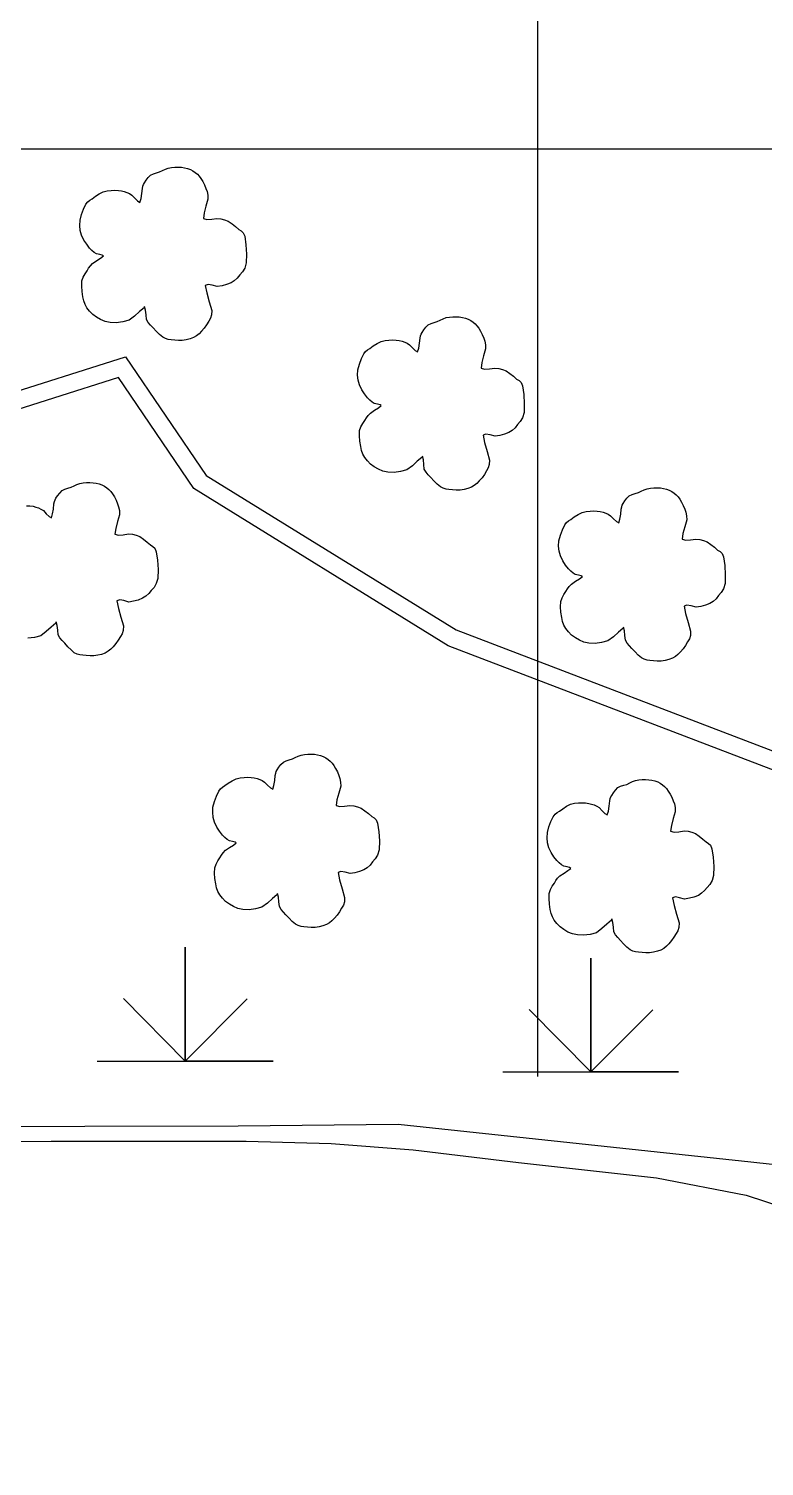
# Model space of a CAD drawing. Header units: millimetres. Extents: x 733975 to 738430, y 7821792 to 7824942.
# Drawn here: x 736413.1 to 736538.8, y 7823574.7 to 7823820.5 of the extents above; entities that cross this region are included whole.
import ezdxf

# ---------------------------------------------------------------- set-up
doc = ezdxf.new("R2010")
doc.units = ezdxf.units.MM
doc.linetypes.add('CONTINUO', pattern=[0])
for name, color, linetype in [('0114001021', 1, 'Continuous'), ('0114001021046', 5, 'Continuous'), ("CURSOS_D'AGUA", 174, 'Continuous'), ('MALHA', 8, 'Continuous'), ('MARGEM', 5, 'Continuous'), ('MATO', 3, 'Continuous'), ('NÃO PLANTOU', 3, 'Continuous')]:
    doc.layers.add(name, color=color, linetype=linetype)

# ---------------------------------------------------------------- blocks, each defined once
blk = doc.blocks.new('Vegetação Brejo')
at = {"layer": 'MARGEM', "color": 54, "linetype": 'CONTINUO'}
for p, q in [((30072.76, 13774.94), (30072.76, 13797.29)), ((30072.76, 13797.29), (30072.76, 13774.94)), ((30072.76, 13774.94), (30060.66, 13787.2)), ((30060.66, 13787.2), (30072.76, 13774.94)), ((30072.76, 13774.94), (30084.95, 13787.15)), ((30084.95, 13787.15), (30072.76, 13774.94)), ((30055.5, 13774.94), (30072.76, 13774.94)), ((30072.76, 13774.94), (30090.02, 13774.94)), ((30090.02, 13774.94), (30072.76, 13774.94)), ((30072.76, 13774.94), (30072.76, 13774.94))]:
    blk.add_line(p, q, dxfattribs=at)

msp = doc.modelspace()

# ---------------------------------------------------------------- linework, layer by layer
at = {"layer": '0114001021', "ltscale": 80}
msp.add_lwpolyline([(736048.37, 7823654.35), (736084.36, 7823645.25), (736148.29, 7823637.98), (736273.05, 7823637.19), (736396.38, 7823632.81), (736448.83, 7823632.94), (736476.17, 7823633.22), (736536.46, 7823626.78), (736618.19, 7823617.84), (736649.92, 7823610.98), (736722.34, 7823596.54), (736770.37, 7823602.27), (736802.96, 7823592.25), (736846.1, 7823574.75)], dxfattribs=at)
at = {"layer": '0114001021046'}
msp.add_lwpolyline([(736253.62, 7823635.51), (736305.64, 7823633.25), (736340.69, 7823632.57), (736360.16, 7823631.77), (736398.14, 7823630.2), (736416.89, 7823630.32), (736450.21, 7823630.32), (736464.73, 7823629.96), (736478.78, 7823628.83), (736496.76, 7823626.7), (736520.38, 7823624.04), (736535.71, 7823621.1), (736545.24, 7823617.97)], dxfattribs=at)
at = {"layer": "CURSOS_D'AGUA", "color": 174, "linetype": 'Continuous'}
for points in [[(736283.28, 7823776.62), (736295.01, 7823762.99), (736308.42, 7823774.43), (736323.61, 7823772.11), (736330.38, 7823766.74), (736340.32, 7823782.38), (736355.82, 7823785.4), (736368.27, 7823773.79), (736393.53, 7823776.02), (736407.26, 7823757.36), (736429.59, 7823764.46), (736443.39, 7823744.16), (736486.1, 7823717.74), (736546, 7823694.83)], [(736543.75, 7823692.47), (736484.76, 7823715.04), (736441.27, 7823741.94), (736428.37, 7823760.92), (736406.12, 7823753.84), (736392.11, 7823772.88), (736367.2, 7823770.68), (736354.89, 7823782.16), (736342.16, 7823779.68), (736331.13, 7823762.31), (736322.37, 7823769.26), (736309.32, 7823771.25), (736294.68, 7823758.76), (736282.68, 7823772.71)]]:
    msp.add_lwpolyline(points, dxfattribs=at)
at = {"layer": 'MALHA', "color": 8}
for points in [[(736500, 7824791.84), (736500, 7823641.37)], [(735484.81, 7823800), (738249.69, 7823800)]]:
    msp.add_lwpolyline(points, dxfattribs=at)
at = {"layer": 'MATO', "color": 94, "linetype": 'CONTINUO'}
for points in [[(736432.77, 7823772.84, 0), (736431.99, 7823772.17, 0), (736431.14, 7823771.41, 0), (736430.21, 7823770.69, 0), (736429.12, 7823770.4, 0), (736428.02, 7823770.28, 0), (736426.96, 7823770.32, 0), (736426.09, 7823770.5, 0), (736425.32, 7823770.81, 0), (736424.64, 7823771.22, 0), (736424, 7823771.7, 0), (736423.45, 7823772.25, 0), (736422.99, 7823772.83, 0), (736422.68, 7823773.39, 0), (736422.46, 7823774, 0), (736422.31, 7823774.69, 0), (736422.17, 7823775.59, 0), (736422.1, 7823776.53, 0), (736422.13, 7823777.42, 0), (736422.36, 7823778.08, 0), (736422.67, 7823778.65, 0), (736423.02, 7823779.15, 0), (736423.28, 7823779.6, 0), (736423.58, 7823780.02, 0), (736423.95, 7823780.42, 0), (736424.67, 7823780.89, 0), (736425.34, 7823781.33, 0), (736425.83, 7823781.69, 0), (736425.62, 7823781.85, 0), (736425.18, 7823781.95, 0), (736424.63, 7823782.07, 0), (736424.25, 7823782.3, 0), (736423.86, 7823782.62, 0), (736423.46, 7823783.04, 0), (736422.96, 7823783.68, 0), (736422.48, 7823784.41, 0), (736422.08, 7823785.22, 0), (736421.86, 7823786.06, 0), (736421.78, 7823786.92, 0), (736421.83, 7823787.82, 0), (736422.08, 7823788.79, 0), (736422.43, 7823789.72, 0), (736422.82, 7823790.52, 0), (736423.13, 7823790.94, 0), (736423.47, 7823791.23, 0), (736423.87, 7823791.48, 0), (736424.45, 7823791.91, 0), (736425.1, 7823792.31, 0), (736425.78, 7823792.65, 0), (736426.47, 7823792.82, 0), (736427.14, 7823792.91, 0), (736427.79, 7823792.92, 0), (736428.37, 7823792.89, 0), (736428.9, 7823792.81, 0), (736429.39, 7823792.69, 0), (736429.83, 7823792.55, 0), (736430.25, 7823792.36, 0), (736430.66, 7823792.1, 0), (736431.16, 7823791.55, 0), (736431.64, 7823791.09, 0), (736432.05, 7823790.86, 0), (736432.25, 7823791.5, 0), (736432.38, 7823792.35, 0), (736432.47, 7823793.23, 0), (736432.56, 7823793.62, 0), (736432.66, 7823793.91, 0), (736432.82, 7823794.18, 0), (736433.1, 7823794.63, 0), (736433.45, 7823795.09, 0), (736433.86, 7823795.5, 0), (736434.35, 7823795.73, 0), (736434.87, 7823795.9, 0), (736435.41, 7823796.06, 0), (736435.9, 7823796.31, 0), (736436.4, 7823796.54, 0), (736436.91, 7823796.73, 0), (736437.47, 7823796.84, 0), (736438.04, 7823796.89, 0), (736438.61, 7823796.89, 0), (736439.17, 7823796.86, 0), (736439.7, 7823796.78, 0), (736440.21, 7823796.66, 0), (736440.68, 7823796.48, 0), (736441.12, 7823796.24, 0), (736441.52, 7823795.97, 0), (736441.87, 7823795.67, 0), (736442.19, 7823795.33, 0), (736442.49, 7823794.92, 0), (736442.8, 7823794.41, 0), (736443.09, 7823793.85, 0), (736443.34, 7823793.25, 0), (736443.53, 7823792.71, 0), (736443.65, 7823792.11, 0), (736443.67, 7823791.39, 0), (736443.33, 7823790.21, 0), (736443.02, 7823789.04, 0), (736442.9, 7823788.07, 0), (736443.5, 7823787.9, 0), (736444.32, 7823787.96, 0), (736445.22, 7823788.11, 0), (736445.89, 7823788.03, 0), (736446.53, 7823787.88, 0), (736447.14, 7823787.64, 0), (736447.8, 7823787.21, 0), (736448.41, 7823786.72, 0), (736448.96, 7823786.21, 0), (736449.38, 7823785.97, 0), (736449.71, 7823785.64, 0), (736449.96, 7823785.06, 0), (736450.17, 7823783.62, 0), (736450.27, 7823782.02, 0), (736450.24, 7823780.49, 0), (736449.97, 7823779.62, 0), (736449.58, 7823778.96, 0), (736449.12, 7823778.44, 0), (736448.68, 7823777.91, 0), (736448.19, 7823777.46, 0), (736447.63, 7823777.08, 0), (736446.88, 7823776.79, 0), (736446.09, 7823776.58, 0), (736445.28, 7823776.45, 0), (736444.43, 7823776.68, 0), (736443.71, 7823776.81, 0), (736443.23, 7823776.64, 0), (736443.48, 7823775.37, 0), (736443.9, 7823773.86, 0), (736444.33, 7823772.37, 0), (736444.29, 7823771.61, 0), (736444.12, 7823771.03, 0), (736443.82, 7823770.55, 0), (736443.46, 7823769.93, 0), (736443.05, 7823769.35, 0), (736442.59, 7823768.81, 0), (736442.17, 7823768.38, 0), (736441.73, 7823768.02, 0), (736441.23, 7823767.73, 0), (736440.62, 7823767.51, 0), (736439.97, 7823767.35, 0), (736439.3, 7823767.26, 0), (736438.64, 7823767.25, 0), (736438, 7823767.29, 0), (736437.39, 7823767.37, 0), (736436.89, 7823767.43, 0), (736436.42, 7823767.56, 0), (736435.95, 7823767.78, 0), (736435.39, 7823768.25, 0), (736434.84, 7823768.81, 0), (736434.31, 7823769.4, 0), (736433.87, 7823769.85, 0), (736433.49, 7823770.33, 0), (736433.19, 7823770.85, 0), (736433.11, 7823771.65, 0), (736433.02, 7823772.43, 0), (736432.85, 7823773.06, 0)], [(736480.25, 7823747.25, 0), (736479.47, 7823746.58, 0), (736478.62, 7823745.82, 0), (736477.69, 7823745.1, 0), (736476.6, 7823744.81, 0), (736475.5, 7823744.69, 0), (736474.44, 7823744.73, 0), (736473.58, 7823744.91, 0), (736472.81, 7823745.22, 0), (736472.12, 7823745.63, 0), (736471.48, 7823746.11, 0), (736470.93, 7823746.66, 0), (736470.48, 7823747.24, 0), (736470.17, 7823747.8, 0), (736469.95, 7823748.41, 0), (736469.8, 7823749.1, 0), (736469.65, 7823750, 0), (736469.58, 7823750.94, 0), (736469.61, 7823751.83, 0), (736469.84, 7823752.49, 0), (736470.15, 7823753.06, 0), (736470.5, 7823753.56, 0), (736470.76, 7823754.01, 0), (736471.06, 7823754.43, 0), (736471.44, 7823754.83, 0), (736472.15, 7823755.3, 0), (736472.83, 7823755.74, 0), (736473.31, 7823756.1, 0), (736473.1, 7823756.26, 0), (736472.66, 7823756.36, 0), (736472.12, 7823756.48, 0), (736471.73, 7823756.71, 0), (736471.35, 7823757.03, 0), (736470.94, 7823757.45, 0), (736470.44, 7823758.09, 0), (736469.96, 7823758.82, 0), (736469.56, 7823759.63, 0), (736469.34, 7823760.47, 0), (736469.26, 7823761.33, 0), (736469.31, 7823762.23, 0), (736469.56, 7823763.2, 0), (736469.91, 7823764.13, 0), (736470.31, 7823764.93, 0), (736470.61, 7823765.35, 0), (736470.95, 7823765.64, 0), (736471.36, 7823765.89, 0), (736471.93, 7823766.32, 0), (736472.58, 7823766.72, 0), (736473.27, 7823767.06, 0), (736473.95, 7823767.23, 0), (736474.62, 7823767.32, 0), (736475.27, 7823767.33, 0), (736475.85, 7823767.3, 0), (736476.38, 7823767.22, 0), (736476.88, 7823767.1, 0), (736477.31, 7823766.96, 0), (736477.73, 7823766.77, 0), (736478.14, 7823766.51, 0), (736478.65, 7823765.96, 0), (736479.12, 7823765.5, 0), (736479.53, 7823765.27, 0), (736479.74, 7823765.91, 0), (736479.86, 7823766.76, 0), (736479.95, 7823767.64, 0), (736480.04, 7823768.03, 0), (736480.15, 7823768.32, 0), (736480.3, 7823768.59, 0), (736480.58, 7823769.04, 0), (736480.93, 7823769.5, 0), (736481.34, 7823769.91, 0), (736481.83, 7823770.14, 0), (736482.35, 7823770.31, 0), (736482.89, 7823770.47, 0), (736483.38, 7823770.72, 0), (736483.88, 7823770.95, 0), (736484.4, 7823771.14, 0), (736484.96, 7823771.25, 0), (736485.52, 7823771.3, 0), (736486.09, 7823771.3, 0), (736486.65, 7823771.27, 0), (736487.19, 7823771.19, 0), (736487.7, 7823771.07, 0), (736488.17, 7823770.89, 0), (736488.6, 7823770.65, 0), (736489, 7823770.38, 0), (736489.35, 7823770.08, 0), (736489.67, 7823769.74, 0), (736489.97, 7823769.33, 0), (736490.29, 7823768.82, 0), (736490.57, 7823768.26, 0), (736490.82, 7823767.66, 0), (736491.02, 7823767.12, 0), (736491.13, 7823766.52, 0), (736491.15, 7823765.8, 0), (736490.81, 7823764.62, 0), (736490.5, 7823763.45, 0), (736490.38, 7823762.48, 0), (736490.98, 7823762.31, 0), (736491.8, 7823762.37, 0), (736492.7, 7823762.52, 0), (736493.38, 7823762.44, 0), (736494.01, 7823762.29, 0), (736494.63, 7823762.05, 0), (736495.28, 7823761.62, 0), (736495.89, 7823761.13, 0), (736496.44, 7823760.62, 0), (736496.86, 7823760.38, 0), (736497.2, 7823760.05, 0), (736497.45, 7823759.47, 0), (736497.65, 7823758.03, 0), (736497.75, 7823756.43, 0), (736497.72, 7823754.9, 0), (736497.45, 7823754.03, 0), (736497.06, 7823753.37, 0), (736496.6, 7823752.85, 0), (736496.17, 7823752.32, 0), (736495.68, 7823751.87, 0), (736495.11, 7823751.49, 0), (736494.37, 7823751.2, 0), (736493.57, 7823750.99, 0), (736492.77, 7823750.86, 0), (736491.91, 7823751.09, 0), (736491.19, 7823751.22, 0), (736490.71, 7823751.05, 0), (736490.96, 7823749.78, 0), (736491.39, 7823748.27, 0), (736491.81, 7823746.78, 0), (736491.78, 7823746.02, 0), (736491.6, 7823745.44, 0), (736491.31, 7823744.96, 0), (736490.95, 7823744.34, 0), (736490.53, 7823743.76, 0), (736490.07, 7823743.22, 0), (736489.66, 7823742.79, 0), (736489.21, 7823742.43, 0), (736488.72, 7823742.14, 0), (736488.11, 7823741.92, 0), (736487.46, 7823741.76, 0), (736486.79, 7823741.67, 0), (736486.12, 7823741.66, 0), (736485.48, 7823741.7, 0), (736484.87, 7823741.78, 0), (736484.38, 7823741.84, 0), (736483.91, 7823741.97, 0), (736483.44, 7823742.19, 0), (736482.88, 7823742.66, 0), (736482.32, 7823743.22, 0), (736481.79, 7823743.81, 0), (736481.35, 7823744.26, 0), (736480.97, 7823744.74, 0), (736480.67, 7823745.26, 0), (736480.59, 7823746.06, 0), (736480.5, 7823746.84, 0), (736480.33, 7823747.47, 0)], [(736412.68, 7823738.99, 0), (736413.25, 7823738.96, 0), (736413.79, 7823738.88, 0), (736414.28, 7823738.76, 0), (736414.72, 7823738.62, 0), (736415.14, 7823738.42, 0), (736415.55, 7823738.17, 0), (736416.05, 7823737.62, 0), (736416.53, 7823737.15, 0), (736416.94, 7823736.93, 0), (736417.14, 7823737.57, 0), (736417.27, 7823738.42, 0), (736417.36, 7823739.3, 0), (736417.45, 7823739.69, 0), (736417.55, 7823739.98, 0), (736417.71, 7823740.25, 0), (736417.99, 7823740.7, 0), (736418.34, 7823741.15, 0), (736418.75, 7823741.56, 0), (736419.24, 7823741.79, 0), (736419.76, 7823741.97, 0), (736420.3, 7823742.13, 0), (736420.79, 7823742.37, 0), (736421.29, 7823742.6, 0), (736421.8, 7823742.8, 0), (736422.36, 7823742.9, 0), (736422.93, 7823742.95, 0), (736423.5, 7823742.95, 0), (736424.06, 7823742.92, 0), (736424.59, 7823742.85, 0), (736425.1, 7823742.72, 0), (736425.57, 7823742.54, 0), (736426.01, 7823742.31, 0), (736426.41, 7823742.04, 0), (736426.76, 7823741.74, 0), (736427.08, 7823741.4, 0), (736427.38, 7823740.99, 0), (736427.69, 7823740.48, 0), (736427.98, 7823739.92, 0), (736428.22, 7823739.32, 0), (736428.42, 7823738.78, 0), (736428.54, 7823738.17, 0), (736428.56, 7823737.45, 0), (736428.22, 7823736.27, 0), (736427.91, 7823735.11, 0), (736427.79, 7823734.14, 0), (736428.39, 7823733.97, 0), (736429.21, 7823734.02, 0), (736430.11, 7823734.17, 0), (736430.78, 7823734.1, 0), (736431.42, 7823733.95, 0), (736432.03, 7823733.71, 0), (736432.69, 7823733.28, 0), (736433.3, 7823732.78, 0), (736433.85, 7823732.27, 0), (736434.27, 7823732.04, 0), (736434.6, 7823731.7, 0), (736434.85, 7823731.12, 0), (736435.06, 7823729.69, 0), (736435.16, 7823728.09, 0), (736435.13, 7823726.55, 0), (736434.86, 7823725.68, 0), (736434.47, 7823725.02, 0), (736434, 7823724.51, 0), (736433.57, 7823723.98, 0), (736433.08, 7823723.52, 0), (736432.52, 7823723.15, 0), (736431.77, 7823722.85, 0), (736430.98, 7823722.64, 0), (736430.17, 7823722.52, 0), (736429.32, 7823722.75, 0), (736428.6, 7823722.88, 0), (736428.12, 7823722.7, 0), (736428.37, 7823721.43, 0), (736428.79, 7823719.92, 0), (736429.22, 7823718.43, 0), (736429.18, 7823717.67, 0), (736429.01, 7823717.1, 0), (736428.71, 7823716.62, 0), (736428.35, 7823716, 0), (736427.94, 7823715.41, 0), (736427.48, 7823714.88, 0), (736427.06, 7823714.45, 0), (736426.62, 7823714.09, 0), (736426.12, 7823713.8, 0), (736425.51, 7823713.57, 0), (736424.86, 7823713.42, 0), (736424.19, 7823713.32, 0), (736423.53, 7823713.31, 0), (736422.89, 7823713.35, 0), (736422.28, 7823713.44, 0), (736421.78, 7823713.5, 0), (736421.31, 7823713.62, 0), (736420.84, 7823713.85, 0), (736420.28, 7823714.32, 0), (736419.73, 7823714.87, 0), (736419.2, 7823715.46, 0), (736418.76, 7823715.92, 0), (736418.38, 7823716.39, 0), (736418.08, 7823716.92, 0), (736418, 7823717.72, 0), (736417.91, 7823718.49, 0), (736417.74, 7823719.13, 0)], [(736514.62, 7823718.01, 0), (736513.84, 7823717.34, 0), (736512.99, 7823716.58, 0), (736512.06, 7823715.86, 0), (736510.97, 7823715.57, 0), (736509.87, 7823715.45, 0), (736508.81, 7823715.49, 0), (736507.94, 7823715.67, 0), (736507.17, 7823715.98, 0), (736506.49, 7823716.39, 0), (736505.85, 7823716.87, 0), (736505.3, 7823717.42, 0), (736504.84, 7823718, 0), (736504.53, 7823718.56, 0), (736504.31, 7823719.17, 0), (736504.16, 7823719.86, 0), (736504.02, 7823720.76, 0), (736503.95, 7823721.7, 0), (736503.98, 7823722.59, 0), (736504.21, 7823723.25, 0), (736504.52, 7823723.82, 0), (736504.87, 7823724.32, 0), (736505.13, 7823724.77, 0), (736505.43, 7823725.19, 0), (736505.8, 7823725.59, 0), (736506.52, 7823726.06, 0), (736507.19, 7823726.49, 0), (736507.68, 7823726.86, 0), (736507.47, 7823727.02, 0), (736507.03, 7823727.12, 0), (736506.48, 7823727.24, 0), (736506.1, 7823727.47, 0), (736505.71, 7823727.79, 0), (736505.31, 7823728.21, 0), (736504.81, 7823728.84, 0), (736504.33, 7823729.58, 0), (736503.93, 7823730.39, 0), (736503.71, 7823731.22, 0), (736503.63, 7823732.09, 0), (736503.68, 7823732.98, 0), (736503.93, 7823733.96, 0), (736504.28, 7823734.89, 0), (736504.67, 7823735.69, 0), (736504.98, 7823736.1, 0), (736505.32, 7823736.4, 0), (736505.72, 7823736.65, 0), (736506.3, 7823737.07, 0), (736506.95, 7823737.48, 0), (736507.63, 7823737.82, 0), (736508.32, 7823737.99, 0), (736508.99, 7823738.07, 0), (736509.64, 7823738.09, 0), (736510.22, 7823738.06, 0), (736510.75, 7823737.98, 0), (736511.24, 7823737.86, 0), (736511.68, 7823737.72, 0), (736512.1, 7823737.53, 0), (736512.51, 7823737.27, 0), (736513.01, 7823736.72, 0), (736513.49, 7823736.26, 0), (736513.9, 7823736.03, 0), (736514.1, 7823736.67, 0), (736514.23, 7823737.52, 0), (736514.32, 7823738.4, 0), (736514.41, 7823738.79, 0), (736514.51, 7823739.08, 0), (736514.67, 7823739.35, 0), (736514.95, 7823739.8, 0), (736515.3, 7823740.26, 0), (736515.71, 7823740.67, 0), (736516.2, 7823740.9, 0), (736516.72, 7823741.07, 0), (736517.26, 7823741.23, 0), (736517.75, 7823741.47, 0), (736518.25, 7823741.71, 0), (736518.76, 7823741.9, 0), (736519.32, 7823742, 0), (736519.89, 7823742.05, 0), (736520.46, 7823742.06, 0), (736521.02, 7823742.03, 0), (736521.55, 7823741.95, 0), (736522.06, 7823741.83, 0), (736522.53, 7823741.64, 0), (736522.97, 7823741.41, 0), (736523.37, 7823741.14, 0), (736523.72, 7823740.84, 0), (736524.04, 7823740.5, 0), (736524.34, 7823740.09, 0), (736524.65, 7823739.58, 0), (736524.94, 7823739.02, 0), (736525.19, 7823738.42, 0), (736525.38, 7823737.88, 0), (736525.5, 7823737.28, 0), (736525.52, 7823736.56, 0), (736525.18, 7823735.38, 0), (736524.87, 7823734.21, 0), (736524.75, 7823733.24, 0), (736525.35, 7823733.07, 0), (736526.17, 7823733.13, 0), (736527.07, 7823733.27, 0), (736527.74, 7823733.2, 0), (736528.38, 7823733.05, 0), (736529, 7823732.81, 0), (736529.65, 7823732.38, 0), (736530.26, 7823731.88, 0), (736530.81, 7823731.38, 0), (736531.23, 7823731.14, 0), (736531.56, 7823730.81, 0), (736531.81, 7823730.23, 0), (736532.02, 7823728.79, 0), (736532.12, 7823727.19, 0), (736532.09, 7823725.66, 0), (736531.82, 7823724.79, 0), (736531.43, 7823724.13, 0), (736530.97, 7823723.61, 0), (736530.53, 7823723.08, 0), (736530.04, 7823722.62, 0), (736529.48, 7823722.25, 0), (736528.73, 7823721.96, 0), (736527.94, 7823721.75, 0), (736527.13, 7823721.62, 0), (736526.28, 7823721.85, 0), (736525.56, 7823721.98, 0), (736525.08, 7823721.8, 0), (736525.33, 7823720.54, 0), (736525.75, 7823719.03, 0), (736526.18, 7823717.54, 0), (736526.14, 7823716.78, 0), (736525.97, 7823716.2, 0), (736525.67, 7823715.72, 0), (736525.31, 7823715.1, 0), (736524.9, 7823714.52, 0), (736524.44, 7823713.98, 0), (736524.02, 7823713.55, 0), (736523.58, 7823713.19, 0), (736523.08, 7823712.9, 0), (736522.47, 7823712.68, 0), (736521.82, 7823712.52, 0), (736521.15, 7823712.43, 0), (736520.49, 7823712.41, 0), (736519.85, 7823712.46, 0), (736519.24, 7823712.54, 0), (736518.74, 7823712.6, 0), (736518.27, 7823712.72, 0), (736517.8, 7823712.95, 0), (736517.24, 7823713.42, 0), (736516.69, 7823713.98, 0), (736516.16, 7823714.56, 0), (736515.72, 7823715.02, 0), (736515.34, 7823715.5, 0), (736515.04, 7823716.02, 0), (736514.96, 7823716.82, 0), (736514.87, 7823717.59, 0), (736514.7, 7823718.23, 0)], [(736417.66, 7823718.91, 0), (736416.88, 7823718.24, 0), (736416.03, 7823717.47, 0), (736415.1, 7823716.76, 0), (736414.01, 7823716.46, 0), (736412.91, 7823716.34, 0)], [(736455.48, 7823672.47, 0), (736454.7, 7823671.8, 0), (736453.85, 7823671.04, 0), (736452.92, 7823670.33, 0), (736451.83, 7823670.03, 0), (736450.73, 7823669.91, 0), (736449.67, 7823669.95, 0), (736448.8, 7823670.14, 0), (736448.03, 7823670.44, 0), (736447.35, 7823670.85, 0), (736446.71, 7823671.33, 0), (736446.16, 7823671.88, 0), (736445.7, 7823672.47, 0), (736445.39, 7823673.03, 0), (736445.17, 7823673.63, 0), (736445.02, 7823674.32, 0), (736444.88, 7823675.23, 0), (736444.81, 7823676.16, 0), (736444.84, 7823677.05, 0), (736445.07, 7823677.71, 0), (736445.38, 7823678.28, 0), (736445.73, 7823678.78, 0), (736445.99, 7823679.23, 0), (736446.29, 7823679.65, 0), (736446.66, 7823680.06, 0), (736447.38, 7823680.52, 0), (736448.05, 7823680.96, 0), (736448.53, 7823681.33, 0), (736448.33, 7823681.48, 0), (736447.89, 7823681.59, 0), (736447.34, 7823681.71, 0), (736446.96, 7823681.93, 0), (736446.57, 7823682.25, 0), (736446.17, 7823682.68, 0), (736445.66, 7823683.31, 0), (736445.19, 7823684.04, 0), (736444.79, 7823684.85, 0), (736444.57, 7823685.69, 0), (736444.49, 7823686.56, 0), (736444.54, 7823687.45, 0), (736444.79, 7823688.43, 0), (736445.14, 7823689.35, 0), (736445.53, 7823690.15, 0), (736445.84, 7823690.57, 0), (736446.18, 7823690.87, 0), (736446.58, 7823691.12, 0), (736447.16, 7823691.54, 0), (736447.81, 7823691.94, 0), (736448.49, 7823692.28, 0), (736449.17, 7823692.45, 0), (736449.85, 7823692.54, 0), (736450.5, 7823692.55, 0), (736451.07, 7823692.52, 0), (736451.61, 7823692.45, 0), (736452.1, 7823692.32, 0), (736452.54, 7823692.18, 0), (736452.96, 7823691.99, 0), (736453.37, 7823691.74, 0), (736453.87, 7823691.19, 0), (736454.35, 7823690.72, 0), (736454.76, 7823690.5, 0), (736454.96, 7823691.13, 0), (736455.09, 7823691.99, 0), (736455.18, 7823692.87, 0), (736455.26, 7823693.25, 0), (736455.37, 7823693.55, 0), (736455.53, 7823693.81, 0), (736455.81, 7823694.27, 0), (736456.16, 7823694.72, 0), (736456.57, 7823695.13, 0), (736457.05, 7823695.36, 0), (736457.58, 7823695.54, 0), (736458.11, 7823695.69, 0), (736458.61, 7823695.94, 0), (736459.11, 7823696.17, 0), (736459.62, 7823696.36, 0), (736460.18, 7823696.47, 0), (736460.75, 7823696.52, 0), (736461.32, 7823696.52, 0), (736461.87, 7823696.49, 0), (736462.41, 7823696.41, 0), (736462.92, 7823696.29, 0), (736463.39, 7823696.11, 0), (736463.83, 7823695.88, 0), (736464.23, 7823695.6, 0), (736464.58, 7823695.31, 0), (736464.9, 7823694.96, 0), (736465.2, 7823694.56, 0), (736465.51, 7823694.05, 0), (736465.8, 7823693.48, 0), (736466.04, 7823692.88, 0), (736466.24, 7823692.34, 0), (736466.36, 7823691.74, 0), (736466.38, 7823691.02, 0), (736466.03, 7823689.84, 0), (736465.73, 7823688.67, 0), (736465.61, 7823687.7, 0), (736466.21, 7823687.53, 0), (736467.03, 7823687.59, 0), (736467.93, 7823687.74, 0), (736468.6, 7823687.66, 0), (736469.24, 7823687.51, 0), (736469.85, 7823687.27, 0), (736470.5, 7823686.84, 0), (736471.12, 7823686.35, 0), (736471.67, 7823685.84, 0), (736472.09, 7823685.61, 0), (736472.42, 7823685.27, 0), (736472.67, 7823684.69, 0), (736472.88, 7823683.25, 0), (736472.98, 7823681.66, 0), (736472.94, 7823680.12, 0), (736472.68, 7823679.25, 0), (736472.29, 7823678.59, 0), (736471.82, 7823678.07, 0), (736471.39, 7823677.54, 0), (736470.9, 7823677.09, 0), (736470.34, 7823676.71, 0), (736469.59, 7823676.42, 0), (736468.8, 7823676.21, 0), (736467.99, 7823676.09, 0), (736467.14, 7823676.32, 0), (736466.42, 7823676.44, 0), (736465.94, 7823676.27, 0), (736466.19, 7823675, 0), (736466.61, 7823673.49, 0), (736467.04, 7823672, 0), (736467, 7823671.24, 0), (736466.83, 7823670.66, 0), (736466.53, 7823670.18, 0), (736466.17, 7823669.57, 0), (736465.75, 7823668.98, 0), (736465.3, 7823668.45, 0), (736464.88, 7823668.01, 0), (736464.44, 7823667.65, 0), (736463.94, 7823667.36, 0), (736463.33, 7823667.14, 0), (736462.68, 7823666.98, 0), (736462.01, 7823666.89, 0), (736461.35, 7823666.88, 0), (736460.71, 7823666.92, 0), (736460.1, 7823667, 0), (736459.6, 7823667.06, 0), (736459.13, 7823667.19, 0), (736458.66, 7823667.41, 0), (736458.1, 7823667.88, 0), (736457.54, 7823668.44, 0), (736457.02, 7823669.03, 0), (736456.58, 7823669.49, 0), (736456.2, 7823669.96, 0), (736455.9, 7823670.48, 0), (736455.81, 7823671.28, 0), (736455.73, 7823672.06, 0), (736455.56, 7823672.69, 0)], [(736512.65, 7823668.12, 0), (736511.87, 7823667.45, 0), (736511.02, 7823666.69, 0), (736510.09, 7823665.97, 0), (736509, 7823665.68, 0), (736507.9, 7823665.56, 0), (736506.84, 7823665.6, 0), (736505.97, 7823665.78, 0), (736505.2, 7823666.09, 0), (736504.52, 7823666.5, 0), (736503.88, 7823666.98, 0), (736503.33, 7823667.53, 0), (736502.87, 7823668.11, 0), (736502.56, 7823668.67, 0), (736502.34, 7823669.28, 0), (736502.19, 7823669.97, 0), (736502.05, 7823670.87, 0), (736501.98, 7823671.81, 0), (736502.01, 7823672.7, 0), (736502.24, 7823673.36, 0), (736502.54, 7823673.93, 0), (736502.9, 7823674.43, 0), (736503.16, 7823674.88, 0), (736503.46, 7823675.3, 0), (736503.83, 7823675.7, 0), (736504.55, 7823676.17, 0), (736505.22, 7823676.6, 0), (736505.7, 7823676.97, 0), (736505.5, 7823677.13, 0), (736505.06, 7823677.23, 0), (736504.51, 7823677.35, 0), (736504.13, 7823677.58, 0), (736503.74, 7823677.9, 0), (736503.34, 7823678.32, 0), (736502.83, 7823678.95, 0), (736502.36, 7823679.69, 0), (736501.95, 7823680.5, 0), (736501.74, 7823681.33, 0), (736501.66, 7823682.2, 0), (736501.71, 7823683.09, 0), (736501.96, 7823684.07, 0), (736502.31, 7823685, 0), (736502.7, 7823685.8, 0), (736503.01, 7823686.22, 0), (736503.35, 7823686.51, 0), (736503.75, 7823686.76, 0), (736504.33, 7823687.18, 0), (736504.98, 7823687.59, 0), (736505.66, 7823687.93, 0), (736506.34, 7823688.1, 0), (736507.02, 7823688.18, 0), (736507.67, 7823688.2, 0), (736508.24, 7823688.17, 0), (736508.78, 7823688.09, 0), (736509.27, 7823687.97, 0), (736509.71, 7823687.83, 0), (736510.13, 7823687.64, 0), (736510.54, 7823687.38, 0), (736511.04, 7823686.83, 0), (736511.52, 7823686.37, 0), (736511.93, 7823686.14, 0), (736512.13, 7823686.78, 0), (736512.26, 7823687.63, 0), (736512.35, 7823688.51, 0), (736512.43, 7823688.9, 0), (736512.54, 7823689.19, 0), (736512.7, 7823689.46, 0), (736512.98, 7823689.91, 0), (736513.33, 7823690.37, 0), (736513.74, 7823690.78, 0), (736514.22, 7823691.01, 0), (736514.75, 7823691.18, 0), (736515.28, 7823691.34, 0), (736515.78, 7823691.58, 0), (736516.28, 7823691.82, 0), (736516.79, 7823692.01, 0), (736517.35, 7823692.11, 0), (736517.92, 7823692.16, 0), (736518.49, 7823692.17, 0), (736519.04, 7823692.14, 0), (736519.58, 7823692.06, 0), (736520.09, 7823691.94, 0), (736520.56, 7823691.75, 0), (736521, 7823691.52, 0), (736521.4, 7823691.25, 0), (736521.75, 7823690.95, 0), (736522.07, 7823690.61, 0), (736522.37, 7823690.2, 0), (736522.68, 7823689.69, 0), (736522.97, 7823689.13, 0), (736523.21, 7823688.53, 0), (736523.41, 7823687.99, 0), (736523.53, 7823687.39, 0), (736523.55, 7823686.67, 0), (736523.2, 7823685.49, 0), (736522.9, 7823684.32, 0), (736522.77, 7823683.35, 0), (736523.38, 7823683.18, 0), (736524.2, 7823683.24, 0), (736525.1, 7823683.38, 0), (736525.77, 7823683.31, 0), (736526.41, 7823683.16, 0), (736527.02, 7823682.92, 0), (736527.67, 7823682.49, 0), (736528.29, 7823681.99, 0), (736528.84, 7823681.49, 0), (736529.26, 7823681.25, 0), (736529.59, 7823680.92, 0), (736529.84, 7823680.34, 0), (736530.05, 7823678.9, 0), (736530.15, 7823677.3, 0), (736530.11, 7823675.77, 0), (736529.85, 7823674.9, 0), (736529.46, 7823674.24, 0), (736528.99, 7823673.72, 0), (736528.56, 7823673.19, 0), (736528.07, 7823672.73, 0), (736527.51, 7823672.36, 0), (736526.76, 7823672.07, 0), (736525.97, 7823671.86, 0), (736525.16, 7823671.73, 0), (736524.3, 7823671.96, 0), (736523.58, 7823672.09, 0), (736523.11, 7823671.91, 0), (736523.36, 7823670.65, 0), (736523.78, 7823669.14, 0), (736524.21, 7823667.65, 0), (736524.17, 7823666.89, 0), (736524, 7823666.31, 0), (736523.7, 7823665.83, 0), (736523.34, 7823665.21, 0), (736522.92, 7823664.63, 0), (736522.47, 7823664.09, 0), (736522.05, 7823663.66, 0), (736521.61, 7823663.3, 0), (736521.11, 7823663.01, 0), (736520.5, 7823662.79, 0), (736519.85, 7823662.63, 0), (736519.18, 7823662.54, 0), (736518.52, 7823662.52, 0), (736517.88, 7823662.57, 0), (736517.27, 7823662.65, 0), (736516.77, 7823662.71, 0), (736516.3, 7823662.83, 0), (736515.83, 7823663.06, 0), (736515.27, 7823663.53, 0), (736514.71, 7823664.09, 0), (736514.19, 7823664.67, 0), (736513.74, 7823665.13, 0), (736513.37, 7823665.61, 0), (736513.07, 7823666.13, 0), (736512.98, 7823666.93, 0), (736512.9, 7823667.7, 0), (736512.73, 7823668.34, 0)]]:
    msp.add_polyline3d(points, dxfattribs=at)

# ---------------------------------------------------------------- block references
at = {"layer": 'NÃO PLANTOU', "xscale": 0.8703751379462578, "yscale": 0.8703751379462578, "zscale": 0.8703751379462578}
for p in [(710265.21, 7811654.67), (710334.53, 7811652.8)]:
    msp.add_blockref('Vegetação Brejo', p, dxfattribs=at)

doc.saveas('drawing.dxf')
